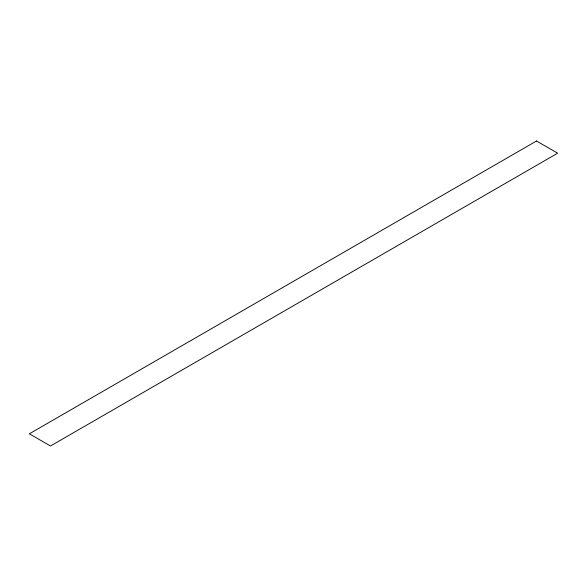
<?xml version="1.0" encoding="UTF-8"?>
<svg xmlns="http://www.w3.org/2000/svg" width="587" height="587" viewBox="0 0 587 587"><rect width="100%" height="100%" fill="white"/><g stroke="black" fill="none" stroke-linecap="round" stroke-linejoin="round"><path stroke-width="0.88" d="M536.518 140.997L29.35 433.808L50.482 446.003L557.65 153.192L536.518 140.997"/></g></svg>
